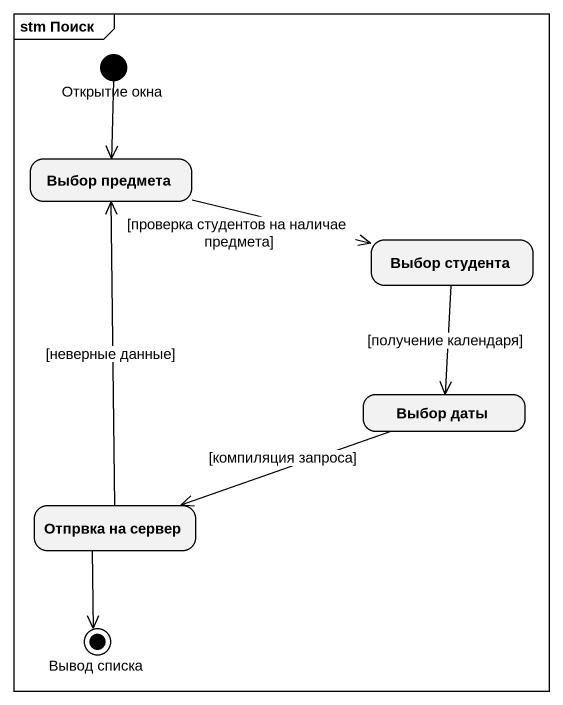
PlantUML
@startuml
mainframe stm Поиск
hide empty description
state "Открытие окна" as Открытие_окна <<start>>
state "Выбор предмета" as Выбор_предмета
state "Выбор студента" as Выбор_студента
state "Выбор даты" as Выбор_даты
state "Отпрвка на сервер" as Отпрвка_на_сервер
state "Вывод списка" as Вывод_списка <<end>>
Открытие_окна --> Выбор_предмета
Выбор_предмета -right-> Выбор_студента : [проверка студентов на наличае предмета]
Выбор_студента --> Выбор_даты : [получение календаря]
Выбор_даты -left-> Отпрвка_на_сервер : [компиляция запроса]
Отпрвка_на_сервер -up-> Выбор_предмета : [неверные данные]
Отпрвка_на_сервер --> Вывод_списка
@enduml
